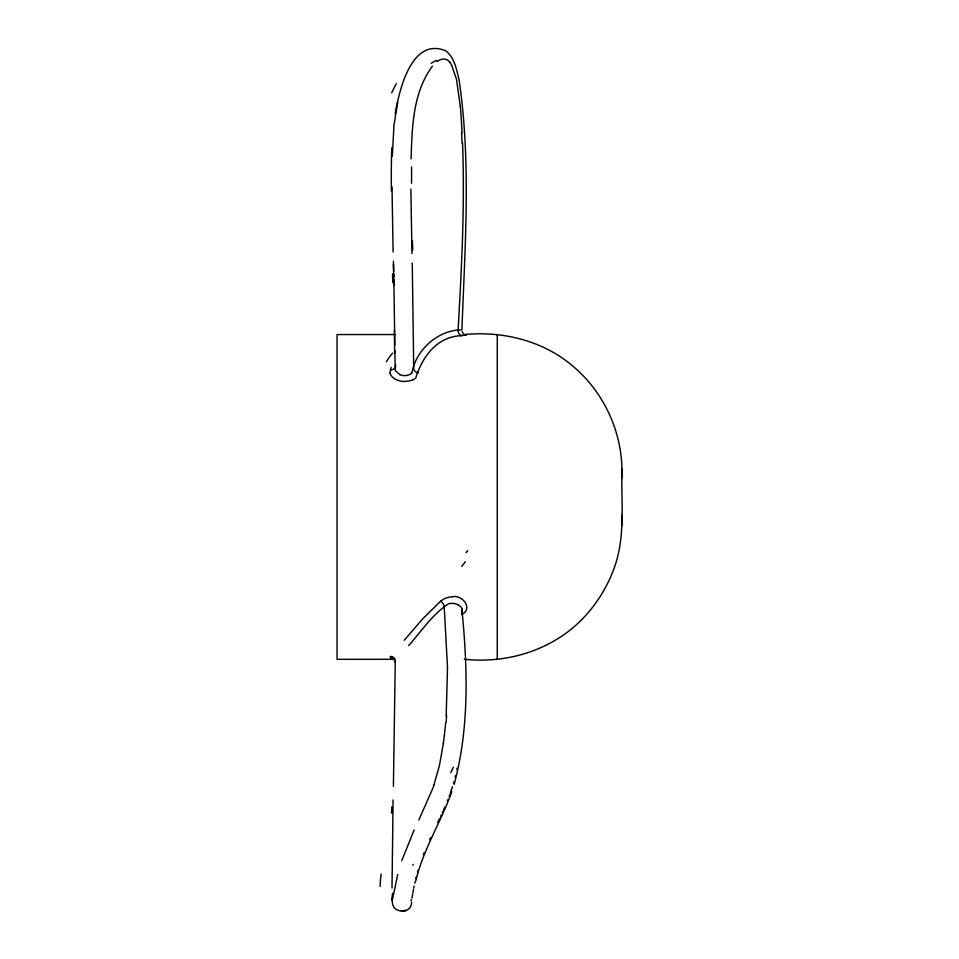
<?xml version="1.0" encoding="UTF-8"?>
<svg xmlns="http://www.w3.org/2000/svg" width="959" height="959" viewBox="0 0 959 959"><rect width="100%" height="100%" fill="white"/><g stroke="black" fill="none" stroke-linecap="round" stroke-linejoin="round"><path stroke-width="1.44" d="M392.015 186.885L393.094 251.965M410.872 189.187L411.962 253.572M390.565 656.471L390.625 656.412A4.711 4.555 43.5 0 1 395.264 661.482L393.406 786.404M411.099 158.834C412.082 127.331 412.79 92.544 432.425 66.195M392.303 156.425L393.981 125.245L397.745 101.93M393.094 799.914L392.015 888.07M621.636 478.577L621.935 468.615M461.902 329.836L462.046 326.288C465.079 244.257 471.109 161.28 459.061 79.705C456.496 69.492 454.614 57.168 445.36 50.647C411.159 37.029 399.196 90.925 395.156 113.737M446.175 716.157L447.517 667.668L444.197 606.591A4.711 2.326 47.3 0 0 440.565 601.221L441.02 600.754M445.611 723.278L444.365 735.565M443.394 743.273L439.39 765.642L433.983 784.774M412.658 894.148L411.938 898.211M412.873 892.949L413.605 889.017M411.531 902.503C411.723 911.817 399.292 913.519 394.089 907.586L392.519 904.181L392.087 898.092M413.868 887.614L414.168 886.176M456.82 769.669L457.119 768.219M414.791 883.203L415.139 881.669M455.129 777.15L455.501 775.615M397.745 874.536L392.303 900.237M415.882 878.528L416.278 876.922M462.538 142.723C464.947 205.334 461.603 267.957 458.078 330.459A4.711 3.572 82.3 0 0 461.675 335.626C437.004 336.597 422.439 356.4 415.774 377.954A10.237 6.809 -2.3 0 1 414.624 378.925L412.646 380.076M411.543 900.225L411.327 900.849L411.075 900.045M453.451 783.431L453.895 781.837M454.122 784.474C469.67 727.21 467.584 666.373 461.758 608.03C460.907 606.723 459.637 605.728 458.27 605.009M417.585 872.019L418.052 870.352M415.822 880.794C423.219 849.362 441.032 821.947 451.761 791.75M395.611 364.959L395.192 370.546L399.699 374.478M452.492 786.656L451.461 789.904M391.248 367.417L390.529 369.73A4.711 3.632 15.8 0 0 395.168 366.458L394.928 350.778M401.737 860.75L414.156 829.931M449.184 796.366L449.771 794.771M423.315 854.757L424.01 852.947M447.362 801.089L447.973 799.53M444.856 807.034L443.609 809.852M429.62 839.64L430.519 837.639M442.375 812.561L442.986 811.218M440.565 816.445L441.164 815.174M418.867 819.933L432.245 789.665A35.471 6.929 -70.8 0 0 434.079 784.786M439.39 818.914L437.676 822.498M461.758 612.13L462.262 609.073M411.843 373.075C416.314 348.477 439.126 330.076 461.243 329.848M408.654 645.575C421.325 631.37 432.425 614.287 448.524 603.786A7.312 5.622 2.5 0 1 450.85 603.319L454.039 603.535M404.254 640.288L422.38 619.214L440.565 601.221M395.552 661.794L395.264 661.482M461.699 614.611C473.207 608.725 462.945 595.012 452.672 596.582M437.112 61.664C440.661 58.415 446.822 57.816 449.783 62.191M465.091 335.159L466.565 334.775L463.437 334.547M401.485 911.05L405.717 910.499L401.809 911.002M406.125 375.652L403.176 375.472M395.336 334.547L337.065 334.547L337.065 659.336L393.945 659.301M464.3 659.253C508.666 663.976 554.686 649.387 585.098 616.11C597.996 602.036 607.982 585.434 614.383 567.452C625.819 535.709 620.964 501.437 621.935 468.483C621.108 430.267 603.643 392.938 574.825 367.824C544.928 341.188 503.775 330.759 464.384 334.547M404.758 381.586C399.268 381.298 392.027 379.344 390.181 373.471M394.617 658.521L390.205 657.43A4.711 4.651 -18 0 1 394.868 661.878M462.166 331.634L463.185 333.312M451.461 64.637L456.52 79.513L460.272 106.161M462.106 132.654L461.087 116.015A251.714 107.84 -86.7 0 0 460.26 106.161M621.636 515.307L621.935 525.256M393.406 261.304L393.669 271.517M412.25 263.102L413.737 368.807A4.711 3.548 15.4 0 0 418.376 372.835M393.729 274.19L393.789 276.899M393.466 264.085L393.873 284.811M393.837 279.644L394.832 345.072M394.377 330.28L394.652 353.008M497.242 334.547L497.242 659.336M391.68 92.879A443.813 208.99 42.8 0 1 396.331 83.757M391.404 190.805A48.238 2.23 -90 0 1 391.775 147.722M392.555 273.842A142.987 3.5 89.6 0 1 392.758 282.509M412.37 240.997A142.04 5.322 -89.5 0 1 412.754 249.915M411.531 183.277A48.31 0.695 -89.7 0 1 411.615 166.89M431.19 63.33A150.803 59.698 68.9 0 1 436.633 60.417M449.759 62.275A33.361 12.503 -89.6 0 1 451.437 64.744M461.603 132.893A444.58 203.188 -86.2 0 1 462.034 142.939M464.48 335.171A17.13 0.935 -3.6 0 1 461.003 335.626M389.965 373.459A18.856 12.083 5.6 0 1 390.769 369.79M412.49 379.908A13.606 9.254 -1 0 1 404.782 381.346M411.711 373.015A7.288 5.298 -4.6 0 1 406.113 375.46M403.14 375.592A12.875 9.818 0.2 0 1 399.627 374.573M386.417 361.771A145.396 72.333 56.9 0 1 392.711 353.116M446.63 715.51A419.958 115.008 -67.9 0 1 446.079 722.63M444.305 735.673A229.273 58.043 -69.3 0 1 443.322 743.369M450.73 772.618A165.535 5.43 -62.8 0 1 453.379 767.308M380.16 886.488A443.813 144.198 -39.4 0 1 381.155 874.057M392.483 893.297A48.238 1.115 -87.7 0 1 391.512 900.069M391.728 806.963A142.987 0.971 -88.6 0 1 391.584 813.112M465.451 561.686A148.633 1.534 -52 0 1 461.711 566.445M413.005 865.282A150.803 13.27 -59.3 0 1 412.981 864.347M451.353 789.904A33.361 6.437 -70.9 0 1 450.262 793.105M441.308 600.921A14.157 10.657 -2.8 0 1 452.66 596.846M461.627 613.832A4.711 2.625 49.9 0 1 462.262 614.144M454.075 603.439A12.563 9.494 2.7 0 1 458.33 604.937M391.68 657.071A22.345 3.608 -5 0 1 390.349 656.495M467.692 550.586A146.343 0.671 -51.1 0 1 466.05 552.636"/></g></svg>
